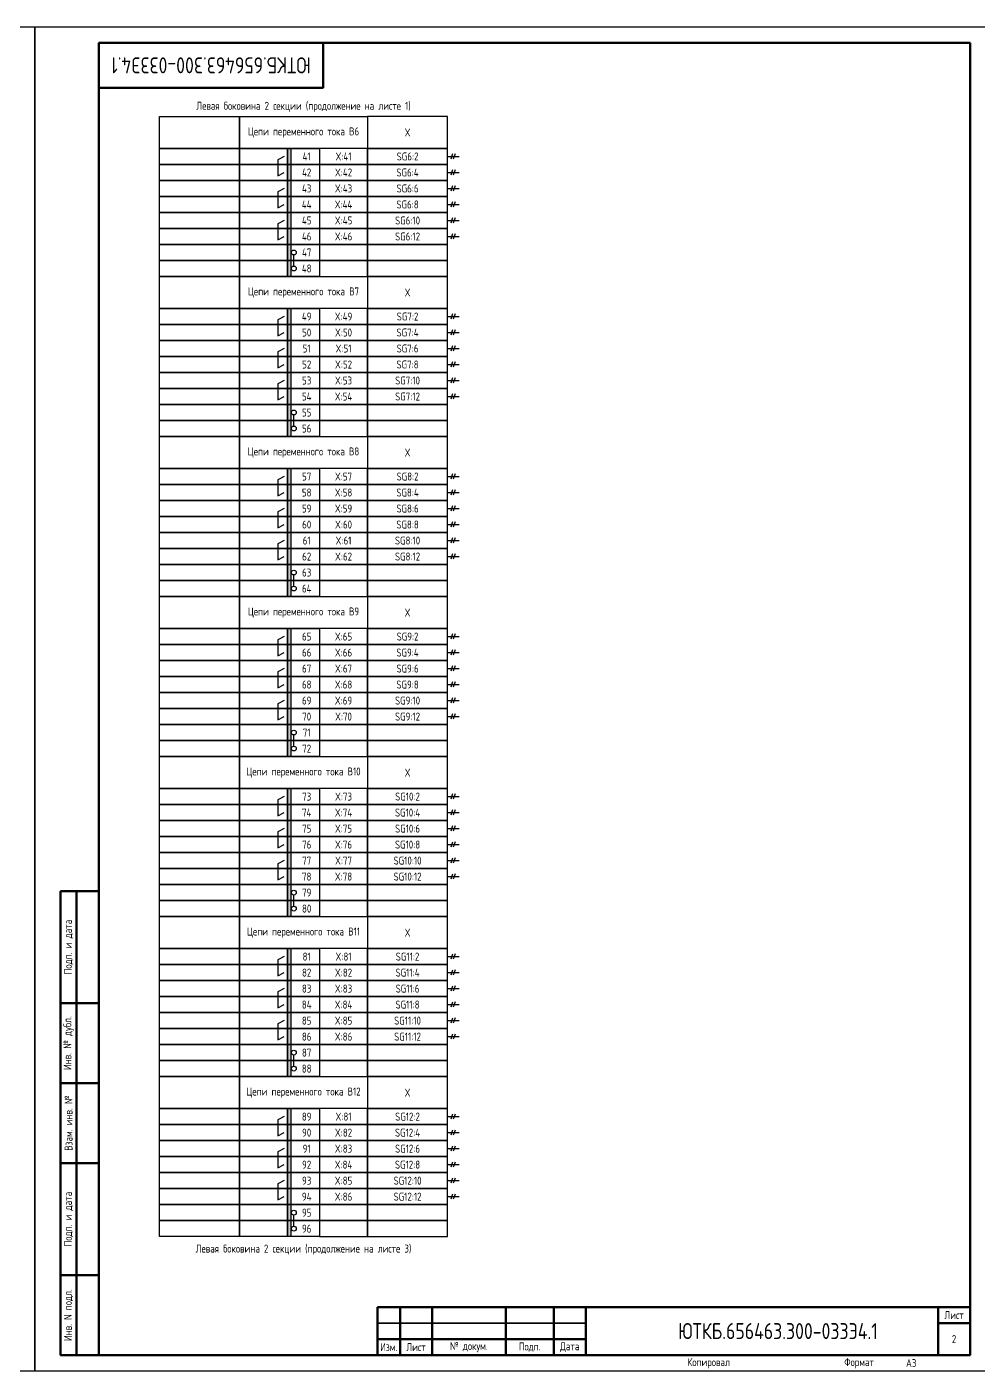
# Model space of a CAD drawing. Header units: millimetres. Extents: x -1050 to 7068, y 0 to 517.
# Drawn here: x 6174.7 to 6471.7, y 0 to 420 of the extents above; entities that cross this region are included whole.
import ezdxf

# ---------------------------------------------------------------- set-up
doc = ezdxf.new("R2010")
doc.units = ezdxf.units.MM
doc.styles.add('Gost_type_A', font='GOST_A.TTF')

# ---------------------------------------------------------------- blocks, each defined once
blk = doc.blocks.new('Штамп левый нижний')
at = {"lineweight": 50}
for points in [[(-12, 145), (-7, 145), (-7, 110), (-12, 110)], [(-7, 145), (0, 145), (0, 110), (-7, 110)], [(-12, 110), (-7, 110), (-7, 85), (-12, 85)], [(-7, 110), (0, 110), (0, 85), (-7, 85)], [(-12, 85), (-7, 85), (-7, 60), (-12, 60)], [(-7, 85), (0, 85), (0, 60), (-7, 60)], [(-12, 60), (-7, 60), (-7, 25), (-12, 25)], [(-7, 60), (0, 60), (0, 25), (-7, 25)], [(-12, 25), (-7, 25), (-7, 0), (-12, 0)], [(-7, 25), (0, 25), (0, 0), (-7, 0)]]:
    blk.add_lwpolyline(points, close=True, dxfattribs=at)
at = {"char_height": 2.5, "attachment_point": 5, "rotation": 90, "style": 'Gost_type_A'}
for s, insert, width in [('Подп. и дата', (-9.5, 127.5), 35), ('Инв. № дубл.', (-9.5, 97.5), 25), ('Взам. инв. №', (-9.5, 72.5), 25), ('Подп. и дата', (-9.5, 42.5), 35), ('Инв. N подл.', (-9.5, 12.5), 25)]:
    blk.add_mtext(s, dxfattribs=dict(at, insert=insert, width=width))
blk = doc.blocks.new('Штамп угловой верхний')
at = {"lineweight": 50}
blk.add_lwpolyline([(0, 0), (70, 0), (70, -14), (0, -14)], close=True, dxfattribs=at)
blk = doc.blocks.new('Штамп малый нижний')
at = {"lineweight": 50}
for points in [[(-185, 15), (-178, 15), (-178, 5), (-185, 5)], [(-178, 15), (-168, 15), (-168, 5), (-178, 5)], [(-168, 15), (-145, 15), (-145, 5), (-168, 5)], [(-145, 15), (-130, 15), (-130, 5), (-145, 5)], [(-130, 15), (-120, 15), (-120, 5), (-130, 5)], [(-120, 15), (-10, 15), (-10, 0), (-120, 0)], [(-10, 15), (0, 15), (0, 10), (-10, 10)], [(-10, 10), (0, 10), (0, 0), (-10, 0)], [(-185, 5), (-178, 5), (-178, 0), (-185, 0)], [(-178, 5), (-168, 5), (-168, 0), (-178, 0)], [(-168, 5), (-145, 5), (-145, 0), (-168, 0)], [(-145, 5), (-130, 5), (-130, 0), (-145, 0)], [(-130, 5), (-120, 5), (-120, 0), (-130, 0)]]:
    blk.add_lwpolyline(points, close=True, dxfattribs=at)
for points in [[(-185, 15), (-178, 15), (-178, 10), (-185, 10)], [(-178, 15), (-168, 15), (-168, 10), (-178, 10)], [(-168, 15), (-145, 15), (-145, 10), (-168, 10)], [(-145, 15), (-130, 15), (-130, 10), (-145, 10)], [(-130, 15), (-120, 15), (-120, 10), (-130, 10)], [(-185, 10), (-178, 10), (-178, 5), (-185, 5)], [(-178, 10), (-168, 10), (-168, 5), (-178, 5)], [(-168, 10), (-145, 10), (-145, 5), (-168, 5)], [(-145, 10), (-130, 10), (-130, 5), (-145, 5)], [(-130, 10), (-120, 10), (-120, 5), (-130, 5)]]:
    blk.add_lwpolyline(points, close=True)
at = {"char_height": 2.5, "style": 'Gost_type_A'}
for s, insert, width, attachment_point in [('Лист', (-5, 12.5), 10, 5), ('Изм.', (-181.5, 2.5), 7, 5), ('Лист', (-173, 2.5), 10, 5), ('№ докум.', (-156.5, 2.5), 23, 5), ('Подп.', (-137.5, 2.5), 15, 5), ('Дата', (-125, 2.5), 10, 5), ('Копировал', (-75, -2.53), 13.1202, 6), ('Формат', (-30, -2.53), 13.1202, 6)]:
    blk.add_mtext(s, dxfattribs=dict(at, insert=insert, width=width, attachment_point=attachment_point))

msp = doc.modelspace()

# ---------------------------------------------------------------- hatches: boundary and pattern name
h = msp.add_hatch(color=256)
h.dxf.hatch_style = 1
h.paths.add_polyline_path([(6257.05, 382.01), (6256.05, 382.01), (6256.05, 342.01), (6257.05, 342.01)])
h = msp.add_hatch(color=256)
h.dxf.hatch_style = 1
h.paths.add_polyline_path([(6257.05, 332.01), (6256.05, 332.01), (6256.05, 292.01), (6257.05, 292.01)])
h = msp.add_hatch(color=256)
h.dxf.hatch_style = 1
h.paths.add_polyline_path([(6257.05, 282.01), (6256.05, 282.01), (6256.05, 242.01), (6257.05, 242.01)])
h = msp.add_hatch(color=256)
h.dxf.hatch_style = 1
h.paths.add_polyline_path([(6257.05, 232.01), (6256.05, 232.01), (6256.05, 192.01), (6257.05, 192.01)])
h = msp.add_hatch(color=256)
h.dxf.hatch_style = 1
h.paths.add_polyline_path([(6257.05, 182.01), (6256.05, 182.01), (6256.05, 142.01), (6257.05, 142.01)])
h = msp.add_hatch(color=256)
h.dxf.hatch_style = 1
h.paths.add_polyline_path([(6257.05, 132.01), (6256.05, 132.01), (6256.05, 92.01), (6257.05, 92.01)])
h = msp.add_hatch(color=256)
h.dxf.hatch_style = 1
h.paths.add_polyline_path([(6257.05, 82.01), (6256.05, 82.01), (6256.05, 42.01), (6257.05, 42.01)])

# ---------------------------------------------------------------- linework, layer by layer
for p, q in [((6306.05, 379.51), (6309.67, 379.51)), ((6307.58, 380.32), (6307.01, 378.7)), ((6308.38, 380.33), (6307.8, 378.7)), ((6306.05, 374.51), (6309.67, 374.51)), ((6307.58, 375.32), (6307.01, 373.7)), ((6308.38, 375.33), (6307.8, 373.7)), ((6307.58, 370.32), (6307.01, 368.7)), ((6308.38, 370.33), (6307.8, 368.7)), ((6306.05, 369.51), (6309.67, 369.51)), ((6306.05, 364.51), (6309.67, 364.51)), ((6307.58, 365.32), (6307.01, 363.7)), ((6308.38, 365.33), (6307.8, 363.7)), ((6306.05, 359.51), (6309.67, 359.51)), ((6307.58, 360.32), (6307.01, 358.7)), ((6308.38, 360.33), (6307.8, 358.7)), ((6306.05, 354.51), (6309.67, 354.51)), ((6307.58, 355.32), (6307.01, 353.7)), ((6308.38, 355.33), (6307.8, 353.7)), ((6258.05, 345.26), (6258.05, 348.76)), ((6306.05, 329.51), (6309.67, 329.51)), ((6307.58, 330.32), (6307.01, 328.7)), ((6308.38, 330.33), (6307.8, 328.7)), ((6306.05, 324.51), (6309.67, 324.51)), ((6307.58, 325.32), (6307.01, 323.7)), ((6308.38, 325.33), (6307.8, 323.7)), ((6306.05, 319.51), (6309.67, 319.51)), ((6307.58, 320.32), (6307.01, 318.7)), ((6308.38, 320.33), (6307.8, 318.7)), ((6307.58, 315.32), (6307.01, 313.7)), ((6308.38, 315.33), (6307.8, 313.7)), ((6306.05, 314.51), (6309.67, 314.51)), ((6306.05, 309.51), (6309.67, 309.51)), ((6307.58, 310.32), (6307.01, 308.7)), ((6308.38, 310.33), (6307.8, 308.7)), ((6306.05, 304.51), (6309.67, 304.51)), ((6307.58, 305.32), (6307.01, 303.7)), ((6308.38, 305.33), (6307.8, 303.7)), ((6258.05, 295.26), (6258.05, 298.76)), ((6306.05, 279.51), (6309.67, 279.51)), ((6307.58, 280.32), (6307.01, 278.7)), ((6308.38, 280.33), (6307.8, 278.7)), ((6306.05, 274.51), (6309.67, 274.51)), ((6307.58, 275.32), (6307.01, 273.7)), ((6308.38, 275.33), (6307.8, 273.7)), ((6306.05, 269.51), (6309.67, 269.51)), ((6307.58, 270.32), (6307.01, 268.7)), ((6308.38, 270.33), (6307.8, 268.7)), ((6307.58, 265.32), (6307.01, 263.7)), ((6308.38, 265.33), (6307.8, 263.7)), ((6306.05, 264.51), (6309.67, 264.51)), ((6306.05, 259.51), (6309.67, 259.51)), ((6307.58, 260.32), (6307.01, 258.7)), ((6308.38, 260.33), (6307.8, 258.7)), ((6306.05, 254.51), (6309.67, 254.51)), ((6307.58, 255.32), (6307.01, 253.7)), ((6308.38, 255.33), (6307.8, 253.7)), ((6258.05, 245.26), (6258.05, 248.76)), ((6306.05, 229.51), (6309.67, 229.51)), ((6307.58, 230.32), (6307.01, 228.7)), ((6308.38, 230.33), (6307.8, 228.7)), ((6306.05, 224.51), (6309.67, 224.51)), ((6307.58, 225.32), (6307.01, 223.7)), ((6308.38, 225.33), (6307.8, 223.7)), ((6306.05, 219.51), (6309.67, 219.51)), ((6307.58, 220.32), (6307.01, 218.7)), ((6308.38, 220.33), (6307.8, 218.7)), ((6306.05, 214.51), (6309.67, 214.51)), ((6307.58, 215.32), (6307.01, 213.7)), ((6308.38, 215.33), (6307.8, 213.7)), ((6307.58, 210.32), (6307.01, 208.7)), ((6308.38, 210.33), (6307.8, 208.7)), ((6306.05, 209.51), (6309.67, 209.51)), ((6306.05, 204.51), (6309.67, 204.51)), ((6307.58, 205.32), (6307.01, 203.7)), ((6308.38, 205.33), (6307.8, 203.7)), ((6258.05, 195.26), (6258.05, 198.76)), ((6306.05, 179.51), (6309.67, 179.51)), ((6307.58, 180.32), (6307.01, 178.7)), ((6308.38, 180.33), (6307.8, 178.7)), ((6306.05, 174.51), (6309.67, 174.51)), ((6307.58, 175.32), (6307.01, 173.7)), ((6308.38, 175.33), (6307.8, 173.7)), ((6306.05, 169.51), (6309.67, 169.51)), ((6307.58, 170.32), (6307.01, 168.7)), ((6308.38, 170.33), (6307.8, 168.7)), ((6306.05, 164.51), (6309.67, 164.51)), ((6307.58, 165.32), (6307.01, 163.7)), ((6308.38, 165.33), (6307.8, 163.7)), ((6307.58, 160.32), (6307.01, 158.7)), ((6308.38, 160.33), (6307.8, 158.7)), ((6306.05, 159.51), (6309.67, 159.51)), ((6306.05, 154.51), (6309.67, 154.51)), ((6307.58, 155.32), (6307.01, 153.7)), ((6308.38, 155.33), (6307.8, 153.7)), ((6258.05, 145.26), (6258.05, 148.76)), ((6307.58, 130.32), (6307.01, 128.7)), ((6308.38, 130.33), (6307.8, 128.7)), ((6306.05, 129.51), (6309.67, 129.51)), ((6306.05, 124.51), (6309.67, 124.51)), ((6307.58, 125.32), (6307.01, 123.7)), ((6308.38, 125.33), (6307.8, 123.7)), ((6306.05, 119.51), (6309.67, 119.51)), ((6307.58, 120.32), (6307.01, 118.7)), ((6308.38, 120.33), (6307.8, 118.7)), ((6306.05, 114.51), (6309.67, 114.51)), ((6307.58, 115.32), (6307.01, 113.7)), ((6308.38, 115.33), (6307.8, 113.7)), ((6306.05, 109.51), (6309.67, 109.51)), ((6307.58, 110.32), (6307.01, 108.7)), ((6308.38, 110.33), (6307.8, 108.7)), ((6307.58, 105.32), (6307.01, 103.7)), ((6308.38, 105.33), (6307.8, 103.7)), ((6306.05, 104.51), (6309.67, 104.51)), ((6258.05, 95.26), (6258.05, 98.76)), ((6307.58, 80.32), (6307.01, 78.7)), ((6308.38, 80.33), (6307.8, 78.7)), ((6306.05, 79.51), (6309.67, 79.51)), ((6306.05, 74.51), (6309.67, 74.51)), ((6307.58, 75.32), (6307.01, 73.7)), ((6308.38, 75.33), (6307.8, 73.7)), ((6306.05, 69.51), (6309.67, 69.51)), ((6307.58, 70.32), (6307.01, 68.7)), ((6308.38, 70.33), (6307.8, 68.7)), ((6306.05, 64.51), (6309.67, 64.51)), ((6307.58, 65.32), (6307.01, 63.7)), ((6308.38, 65.33), (6307.8, 63.7)), ((6306.05, 59.51), (6309.67, 59.51)), ((6307.58, 60.32), (6307.01, 58.7)), ((6308.38, 60.33), (6307.8, 58.7)), ((6307.58, 55.32), (6307.01, 53.7)), ((6308.38, 55.33), (6307.8, 53.7)), ((6306.05, 54.51), (6309.67, 54.51)), ((6258.05, 45.26), (6258.05, 48.76))]:
    msp.add_line(p, q)
for points in [[(6177.19, 420), (6177.19, 0), (5880.19, 0), (5880.19, 420)], [(6474.19, 420), (6474.19, 0), (6177.19, 0), (6177.19, 420)], [(6216.05, 392.01), (6241.05, 392.01), (6241.05, 382.01), (6216.05, 382.01)], [(6241.05, 392.01), (6281.05, 392.01), (6281.05, 382.01), (6241.05, 382.01)], [(6306.05, 392.01), (6281.05, 392.01), (6281.05, 382.01), (6306.05, 382.01)], [(6216.05, 382.01), (6241.05, 382.01), (6241.05, 377.01), (6216.05, 377.01)], [(6241.05, 382.01), (6256.05, 382.01), (6256.05, 377.01), (6241.05, 377.01)], [(6256.05, 382.01), (6266.05, 382.01), (6266.05, 377.01), (6256.05, 377.01)], [(6281.05, 382.01), (6266.05, 382.01), (6266.05, 377.01), (6281.05, 377.01)], [(6306.05, 382.01), (6281.05, 382.01), (6281.05, 377.01), (6306.05, 377.01)], [(6216.05, 377.01), (6241.05, 377.01), (6241.05, 372.01), (6216.05, 372.01)], [(6241.05, 377.01), (6256.05, 377.01), (6256.05, 372.01), (6241.05, 372.01)], [(6256.05, 377.01), (6266.05, 377.01), (6266.05, 372.01), (6256.05, 372.01)], [(6281.05, 377.01), (6266.05, 377.01), (6266.05, 372.01), (6281.05, 372.01)], [(6306.05, 377.01), (6281.05, 377.01), (6281.05, 372.01), (6306.05, 372.01)], [(6216.05, 372.01), (6241.05, 372.01), (6241.05, 367.01), (6216.05, 367.01)], [(6241.05, 372.01), (6256.05, 372.01), (6256.05, 367.01), (6241.05, 367.01)], [(6256.05, 372.01), (6266.05, 372.01), (6266.05, 367.01), (6256.05, 367.01)], [(6281.05, 372.01), (6266.05, 372.01), (6266.05, 367.01), (6281.05, 367.01)], [(6306.05, 372.01), (6281.05, 372.01), (6281.05, 367.01), (6306.05, 367.01)], [(6216.05, 367.01), (6241.05, 367.01), (6241.05, 362.01), (6216.05, 362.01)], [(6241.05, 367.01), (6256.05, 367.01), (6256.05, 362.01), (6241.05, 362.01)], [(6256.05, 367.01), (6266.05, 367.01), (6266.05, 362.01), (6256.05, 362.01)], [(6281.05, 367.01), (6266.05, 367.01), (6266.05, 362.01), (6281.05, 362.01)], [(6306.05, 367.01), (6281.05, 367.01), (6281.05, 362.01), (6306.05, 362.01)], [(6216.05, 362.01), (6241.05, 362.01), (6241.05, 357.01), (6216.05, 357.01)], [(6241.05, 362.01), (6256.05, 362.01), (6256.05, 357.01), (6241.05, 357.01)], [(6256.05, 362.01), (6266.05, 362.01), (6266.05, 357.01), (6256.05, 357.01)], [(6281.05, 362.01), (6266.05, 362.01), (6266.05, 357.01), (6281.05, 357.01)], [(6306.05, 362.01), (6281.05, 362.01), (6281.05, 357.01), (6306.05, 357.01)], [(6216.05, 357.01), (6241.05, 357.01), (6241.05, 352.01), (6216.05, 352.01)], [(6241.05, 357.01), (6256.05, 357.01), (6256.05, 352.01), (6241.05, 352.01)], [(6256.05, 357.01), (6266.05, 357.01), (6266.05, 352.01), (6256.05, 352.01)], [(6281.05, 357.01), (6266.05, 357.01), (6266.05, 352.01), (6281.05, 352.01)], [(6306.05, 357.01), (6281.05, 357.01), (6281.05, 352.01), (6306.05, 352.01)], [(6216.05, 352.01), (6241.05, 352.01), (6241.05, 347.01), (6216.05, 347.01)], [(6241.05, 352.01), (6256.05, 352.01), (6256.05, 347.01), (6241.05, 347.01)], [(6256.05, 352.01), (6266.05, 352.01), (6266.05, 347.01), (6256.05, 347.01)], [(6281.05, 352.01), (6266.05, 352.01), (6266.05, 347.01), (6281.05, 347.01)], [(6306.05, 352.01), (6281.05, 352.01), (6281.05, 347.01), (6306.05, 347.01)], [(6216.05, 347.01), (6241.05, 347.01), (6241.05, 342.01), (6216.05, 342.01)], [(6241.05, 347.01), (6256.05, 347.01), (6256.05, 342.01), (6241.05, 342.01)], [(6256.05, 347.01), (6266.05, 347.01), (6266.05, 342.01), (6256.05, 342.01)], [(6281.05, 347.01), (6266.05, 347.01), (6266.05, 342.01), (6281.05, 342.01)], [(6306.05, 347.01), (6281.05, 347.01), (6281.05, 342.01), (6306.05, 342.01)], [(6216.05, 342.01), (6241.05, 342.01), (6241.05, 332.01), (6216.05, 332.01)], [(6241.05, 342.01), (6281.05, 342.01), (6281.05, 332.01), (6241.05, 332.01)], [(6306.05, 342.01), (6281.05, 342.01), (6281.05, 332.01), (6306.05, 332.01)], [(6216.05, 332.01), (6241.05, 332.01), (6241.05, 327.01), (6216.05, 327.01)], [(6241.05, 332.01), (6256.05, 332.01), (6256.05, 327.01), (6241.05, 327.01)], [(6256.05, 332.01), (6266.05, 332.01), (6266.05, 327.01), (6256.05, 327.01)], [(6281.05, 332.01), (6266.05, 332.01), (6266.05, 327.01), (6281.05, 327.01)], [(6306.05, 332.01), (6281.05, 332.01), (6281.05, 327.01), (6306.05, 327.01)], [(6216.05, 327.01), (6241.05, 327.01), (6241.05, 322.01), (6216.05, 322.01)], [(6241.05, 327.01), (6256.05, 327.01), (6256.05, 322.01), (6241.05, 322.01)], [(6256.05, 327.01), (6266.05, 327.01), (6266.05, 322.01), (6256.05, 322.01)], [(6281.05, 327.01), (6266.05, 327.01), (6266.05, 322.01), (6281.05, 322.01)], [(6306.05, 327.01), (6281.05, 327.01), (6281.05, 322.01), (6306.05, 322.01)], [(6216.05, 322.01), (6241.05, 322.01), (6241.05, 317.01), (6216.05, 317.01)], [(6241.05, 322.01), (6256.05, 322.01), (6256.05, 317.01), (6241.05, 317.01)], [(6256.05, 322.01), (6266.05, 322.01), (6266.05, 317.01), (6256.05, 317.01)], [(6281.05, 322.01), (6266.05, 322.01), (6266.05, 317.01), (6281.05, 317.01)], [(6306.05, 322.01), (6281.05, 322.01), (6281.05, 317.01), (6306.05, 317.01)], [(6216.05, 317.01), (6241.05, 317.01), (6241.05, 312.01), (6216.05, 312.01)], [(6241.05, 317.01), (6256.05, 317.01), (6256.05, 312.01), (6241.05, 312.01)], [(6256.05, 317.01), (6266.05, 317.01), (6266.05, 312.01), (6256.05, 312.01)], [(6281.05, 317.01), (6266.05, 317.01), (6266.05, 312.01), (6281.05, 312.01)], [(6306.05, 317.01), (6281.05, 317.01), (6281.05, 312.01), (6306.05, 312.01)], [(6216.05, 312.01), (6241.05, 312.01), (6241.05, 307.01), (6216.05, 307.01)], [(6241.05, 312.01), (6256.05, 312.01), (6256.05, 307.01), (6241.05, 307.01)], [(6256.05, 312.01), (6266.05, 312.01), (6266.05, 307.01), (6256.05, 307.01)], [(6281.05, 312.01), (6266.05, 312.01), (6266.05, 307.01), (6281.05, 307.01)], [(6306.05, 312.01), (6281.05, 312.01), (6281.05, 307.01), (6306.05, 307.01)], [(6216.05, 307.01), (6241.05, 307.01), (6241.05, 302.01), (6216.05, 302.01)], [(6241.05, 307.01), (6256.05, 307.01), (6256.05, 302.01), (6241.05, 302.01)], [(6256.05, 307.01), (6266.05, 307.01), (6266.05, 302.01), (6256.05, 302.01)], [(6281.05, 307.01), (6266.05, 307.01), (6266.05, 302.01), (6281.05, 302.01)], [(6306.05, 307.01), (6281.05, 307.01), (6281.05, 302.01), (6306.05, 302.01)], [(6216.05, 302.01), (6241.05, 302.01), (6241.05, 297.01), (6216.05, 297.01)], [(6241.05, 302.01), (6256.05, 302.01), (6256.05, 297.01), (6241.05, 297.01)], [(6256.05, 302.01), (6266.05, 302.01), (6266.05, 297.01), (6256.05, 297.01)], [(6281.05, 302.01), (6266.05, 302.01), (6266.05, 297.01), (6281.05, 297.01)], [(6306.05, 302.01), (6281.05, 302.01), (6281.05, 297.01), (6306.05, 297.01)], [(6216.05, 297.01), (6241.05, 297.01), (6241.05, 292.01), (6216.05, 292.01)], [(6241.05, 297.01), (6256.05, 297.01), (6256.05, 292.01), (6241.05, 292.01)], [(6256.05, 297.01), (6266.05, 297.01), (6266.05, 292.01), (6256.05, 292.01)], [(6281.05, 297.01), (6266.05, 297.01), (6266.05, 292.01), (6281.05, 292.01)], [(6306.05, 297.01), (6281.05, 297.01), (6281.05, 292.01), (6306.05, 292.01)], [(6216.05, 292.01), (6241.05, 292.01), (6241.05, 282.01), (6216.05, 282.01)], [(6241.05, 292.01), (6281.05, 292.01), (6281.05, 282.01), (6241.05, 282.01)], [(6306.05, 292.01), (6281.05, 292.01), (6281.05, 282.01), (6306.05, 282.01)], [(6216.05, 282.01), (6241.05, 282.01), (6241.05, 277.01), (6216.05, 277.01)], [(6241.05, 282.01), (6256.05, 282.01), (6256.05, 277.01), (6241.05, 277.01)], [(6256.05, 282.01), (6266.05, 282.01), (6266.05, 277.01), (6256.05, 277.01)], [(6281.05, 282.01), (6266.05, 282.01), (6266.05, 277.01), (6281.05, 277.01)], [(6306.05, 282.01), (6281.05, 282.01), (6281.05, 277.01), (6306.05, 277.01)], [(6216.05, 277.01), (6241.05, 277.01), (6241.05, 272.01), (6216.05, 272.01)], [(6241.05, 277.01), (6256.05, 277.01), (6256.05, 272.01), (6241.05, 272.01)], [(6256.05, 277.01), (6266.05, 277.01), (6266.05, 272.01), (6256.05, 272.01)], [(6281.05, 277.01), (6266.05, 277.01), (6266.05, 272.01), (6281.05, 272.01)], [(6306.05, 277.01), (6281.05, 277.01), (6281.05, 272.01), (6306.05, 272.01)], [(6216.05, 272.01), (6241.05, 272.01), (6241.05, 267.01), (6216.05, 267.01)], [(6241.05, 272.01), (6256.05, 272.01), (6256.05, 267.01), (6241.05, 267.01)], [(6256.05, 272.01), (6266.05, 272.01), (6266.05, 267.01), (6256.05, 267.01)], [(6281.05, 272.01), (6266.05, 272.01), (6266.05, 267.01), (6281.05, 267.01)], [(6306.05, 272.01), (6281.05, 272.01), (6281.05, 267.01), (6306.05, 267.01)], [(6216.05, 267.01), (6241.05, 267.01), (6241.05, 262.01), (6216.05, 262.01)], [(6241.05, 267.01), (6256.05, 267.01), (6256.05, 262.01), (6241.05, 262.01)], [(6256.05, 267.01), (6266.05, 267.01), (6266.05, 262.01), (6256.05, 262.01)], [(6281.05, 267.01), (6266.05, 267.01), (6266.05, 262.01), (6281.05, 262.01)], [(6306.05, 267.01), (6281.05, 267.01), (6281.05, 262.01), (6306.05, 262.01)], [(6216.05, 262.01), (6241.05, 262.01), (6241.05, 257.01), (6216.05, 257.01)], [(6241.05, 262.01), (6256.05, 262.01), (6256.05, 257.01), (6241.05, 257.01)], [(6256.05, 262.01), (6266.05, 262.01), (6266.05, 257.01), (6256.05, 257.01)], [(6281.05, 262.01), (6266.05, 262.01), (6266.05, 257.01), (6281.05, 257.01)], [(6306.05, 262.01), (6281.05, 262.01), (6281.05, 257.01), (6306.05, 257.01)], [(6216.05, 257.01), (6241.05, 257.01), (6241.05, 252.01), (6216.05, 252.01)], [(6241.05, 257.01), (6256.05, 257.01), (6256.05, 252.01), (6241.05, 252.01)], [(6256.05, 257.01), (6266.05, 257.01), (6266.05, 252.01), (6256.05, 252.01)], [(6281.05, 257.01), (6266.05, 257.01), (6266.05, 252.01), (6281.05, 252.01)], [(6306.05, 257.01), (6281.05, 257.01), (6281.05, 252.01), (6306.05, 252.01)], [(6216.05, 252.01), (6241.05, 252.01), (6241.05, 247.01), (6216.05, 247.01)], [(6241.05, 252.01), (6256.05, 252.01), (6256.05, 247.01), (6241.05, 247.01)], [(6256.05, 252.01), (6266.05, 252.01), (6266.05, 247.01), (6256.05, 247.01)], [(6281.05, 252.01), (6266.05, 252.01), (6266.05, 247.01), (6281.05, 247.01)], [(6306.05, 252.01), (6281.05, 252.01), (6281.05, 247.01), (6306.05, 247.01)], [(6216.05, 247.01), (6241.05, 247.01), (6241.05, 242.01), (6216.05, 242.01)], [(6241.05, 247.01), (6256.05, 247.01), (6256.05, 242.01), (6241.05, 242.01)], [(6256.05, 247.01), (6266.05, 247.01), (6266.05, 242.01), (6256.05, 242.01)], [(6281.05, 247.01), (6266.05, 247.01), (6266.05, 242.01), (6281.05, 242.01)], [(6306.05, 247.01), (6281.05, 247.01), (6281.05, 242.01), (6306.05, 242.01)], [(6216.05, 242.01), (6241.05, 242.01), (6241.05, 232.01), (6216.05, 232.01)], [(6241.05, 242.01), (6281.05, 242.01), (6281.05, 232.01), (6241.05, 232.01)], [(6306.05, 242.01), (6281.05, 242.01), (6281.05, 232.01), (6306.05, 232.01)], [(6216.05, 232.01), (6241.05, 232.01), (6241.05, 227.01), (6216.05, 227.01)], [(6241.05, 232.01), (6256.05, 232.01), (6256.05, 227.01), (6241.05, 227.01)], [(6256.05, 232.01), (6266.05, 232.01), (6266.05, 227.01), (6256.05, 227.01)], [(6281.05, 232.01), (6266.05, 232.01), (6266.05, 227.01), (6281.05, 227.01)], [(6306.05, 232.01), (6281.05, 232.01), (6281.05, 227.01), (6306.05, 227.01)], [(6216.05, 227.01), (6241.05, 227.01), (6241.05, 222.01), (6216.05, 222.01)], [(6241.05, 227.01), (6256.05, 227.01), (6256.05, 222.01), (6241.05, 222.01)], [(6256.05, 227.01), (6266.05, 227.01), (6266.05, 222.01), (6256.05, 222.01)], [(6281.05, 227.01), (6266.05, 227.01), (6266.05, 222.01), (6281.05, 222.01)], [(6306.05, 227.01), (6281.05, 227.01), (6281.05, 222.01), (6306.05, 222.01)], [(6216.05, 222.01), (6241.05, 222.01), (6241.05, 217.01), (6216.05, 217.01)], [(6241.05, 222.01), (6256.05, 222.01), (6256.05, 217.01), (6241.05, 217.01)], [(6256.05, 222.01), (6266.05, 222.01), (6266.05, 217.01), (6256.05, 217.01)], [(6281.05, 222.01), (6266.05, 222.01), (6266.05, 217.01), (6281.05, 217.01)], [(6306.05, 222.01), (6281.05, 222.01), (6281.05, 217.01), (6306.05, 217.01)], [(6216.05, 217.01), (6241.05, 217.01), (6241.05, 212.01), (6216.05, 212.01)], [(6241.05, 217.01), (6256.05, 217.01), (6256.05, 212.01), (6241.05, 212.01)], [(6256.05, 217.01), (6266.05, 217.01), (6266.05, 212.01), (6256.05, 212.01)], [(6281.05, 217.01), (6266.05, 217.01), (6266.05, 212.01), (6281.05, 212.01)], [(6306.05, 217.01), (6281.05, 217.01), (6281.05, 212.01), (6306.05, 212.01)], [(6216.05, 212.01), (6241.05, 212.01), (6241.05, 207.01), (6216.05, 207.01)], [(6241.05, 212.01), (6256.05, 212.01), (6256.05, 207.01), (6241.05, 207.01)], [(6256.05, 212.01), (6266.05, 212.01), (6266.05, 207.01), (6256.05, 207.01)], [(6281.05, 212.01), (6266.05, 212.01), (6266.05, 207.01), (6281.05, 207.01)], [(6306.05, 212.01), (6281.05, 212.01), (6281.05, 207.01), (6306.05, 207.01)], [(6216.05, 207.01), (6241.05, 207.01), (6241.05, 202.01), (6216.05, 202.01)], [(6241.05, 207.01), (6256.05, 207.01), (6256.05, 202.01), (6241.05, 202.01)], [(6256.05, 207.01), (6266.05, 207.01), (6266.05, 202.01), (6256.05, 202.01)], [(6281.05, 207.01), (6266.05, 207.01), (6266.05, 202.01), (6281.05, 202.01)], [(6306.05, 207.01), (6281.05, 207.01), (6281.05, 202.01), (6306.05, 202.01)], [(6216.05, 202.01), (6241.05, 202.01), (6241.05, 197.01), (6216.05, 197.01)], [(6241.05, 202.01), (6256.05, 202.01), (6256.05, 197.01), (6241.05, 197.01)], [(6256.05, 202.01), (6266.05, 202.01), (6266.05, 197.01), (6256.05, 197.01)], [(6281.05, 202.01), (6266.05, 202.01), (6266.05, 197.01), (6281.05, 197.01)], [(6306.05, 202.01), (6281.05, 202.01), (6281.05, 197.01), (6306.05, 197.01)], [(6216.05, 197.01), (6241.05, 197.01), (6241.05, 192.01), (6216.05, 192.01)], [(6241.05, 197.01), (6256.05, 197.01), (6256.05, 192.01), (6241.05, 192.01)], [(6256.05, 197.01), (6266.05, 197.01), (6266.05, 192.01), (6256.05, 192.01)], [(6281.05, 197.01), (6266.05, 197.01), (6266.05, 192.01), (6281.05, 192.01)], [(6306.05, 197.01), (6281.05, 197.01), (6281.05, 192.01), (6306.05, 192.01)], [(6216.05, 192.01), (6241.05, 192.01), (6241.05, 182.01), (6216.05, 182.01)], [(6241.05, 192.01), (6281.05, 192.01), (6281.05, 182.01), (6241.05, 182.01)], [(6306.05, 192.01), (6281.05, 192.01), (6281.05, 182.01), (6306.05, 182.01)], [(6216.05, 182.01), (6241.05, 182.01), (6241.05, 177.01), (6216.05, 177.01)], [(6241.05, 182.01), (6256.05, 182.01), (6256.05, 177.01), (6241.05, 177.01)], [(6256.05, 182.01), (6266.05, 182.01), (6266.05, 177.01), (6256.05, 177.01)], [(6281.05, 182.01), (6266.05, 182.01), (6266.05, 177.01), (6281.05, 177.01)], [(6306.05, 182.01), (6281.05, 182.01), (6281.05, 177.01), (6306.05, 177.01)], [(6216.05, 177.01), (6241.05, 177.01), (6241.05, 172.01), (6216.05, 172.01)], [(6241.05, 177.01), (6256.05, 177.01), (6256.05, 172.01), (6241.05, 172.01)], [(6256.05, 177.01), (6266.05, 177.01), (6266.05, 172.01), (6256.05, 172.01)], [(6281.05, 177.01), (6266.05, 177.01), (6266.05, 172.01), (6281.05, 172.01)], [(6306.05, 177.01), (6281.05, 177.01), (6281.05, 172.01), (6306.05, 172.01)], [(6216.05, 172.01), (6241.05, 172.01), (6241.05, 167.01), (6216.05, 167.01)], [(6241.05, 172.01), (6256.05, 172.01), (6256.05, 167.01), (6241.05, 167.01)], [(6256.05, 172.01), (6266.05, 172.01), (6266.05, 167.01), (6256.05, 167.01)], [(6281.05, 172.01), (6266.05, 172.01), (6266.05, 167.01), (6281.05, 167.01)], [(6306.05, 172.01), (6281.05, 172.01), (6281.05, 167.01), (6306.05, 167.01)], [(6216.05, 167.01), (6241.05, 167.01), (6241.05, 162.01), (6216.05, 162.01)], [(6241.05, 167.01), (6256.05, 167.01), (6256.05, 162.01), (6241.05, 162.01)], [(6256.05, 167.01), (6266.05, 167.01), (6266.05, 162.01), (6256.05, 162.01)], [(6281.05, 167.01), (6266.05, 167.01), (6266.05, 162.01), (6281.05, 162.01)], [(6306.05, 167.01), (6281.05, 167.01), (6281.05, 162.01), (6306.05, 162.01)], [(6216.05, 162.01), (6241.05, 162.01), (6241.05, 157.01), (6216.05, 157.01)], [(6241.05, 162.01), (6256.05, 162.01), (6256.05, 157.01), (6241.05, 157.01)], [(6256.05, 162.01), (6266.05, 162.01), (6266.05, 157.01), (6256.05, 157.01)], [(6281.05, 162.01), (6266.05, 162.01), (6266.05, 157.01), (6281.05, 157.01)], [(6306.05, 162.01), (6281.05, 162.01), (6281.05, 157.01), (6306.05, 157.01)], [(6216.05, 157.01), (6241.05, 157.01), (6241.05, 152.01), (6216.05, 152.01)], [(6241.05, 157.01), (6256.05, 157.01), (6256.05, 152.01), (6241.05, 152.01)], [(6256.05, 157.01), (6266.05, 157.01), (6266.05, 152.01), (6256.05, 152.01)], [(6281.05, 157.01), (6266.05, 157.01), (6266.05, 152.01), (6281.05, 152.01)], [(6306.05, 157.01), (6281.05, 157.01), (6281.05, 152.01), (6306.05, 152.01)], [(6216.05, 152.01), (6241.05, 152.01), (6241.05, 147.01), (6216.05, 147.01)], [(6241.05, 152.01), (6256.05, 152.01), (6256.05, 147.01), (6241.05, 147.01)], [(6256.05, 152.01), (6266.05, 152.01), (6266.05, 147.01), (6256.05, 147.01)], [(6281.05, 152.01), (6266.05, 152.01), (6266.05, 147.01), (6281.05, 147.01)], [(6306.05, 152.01), (6281.05, 152.01), (6281.05, 147.01), (6306.05, 147.01)], [(6216.05, 147.01), (6241.05, 147.01), (6241.05, 142.01), (6216.05, 142.01)], [(6241.05, 147.01), (6256.05, 147.01), (6256.05, 142.01), (6241.05, 142.01)], [(6256.05, 147.01), (6266.05, 147.01), (6266.05, 142.01), (6256.05, 142.01)], [(6281.05, 147.01), (6266.05, 147.01), (6266.05, 142.01), (6281.05, 142.01)], [(6306.05, 147.01), (6281.05, 147.01), (6281.05, 142.01), (6306.05, 142.01)], [(6216.05, 142.01), (6241.05, 142.01), (6241.05, 132.01), (6216.05, 132.01)], [(6241.05, 142.01), (6281.05, 142.01), (6281.05, 132.01), (6241.05, 132.01)], [(6306.05, 142.01), (6281.05, 142.01), (6281.05, 132.01), (6306.05, 132.01)], [(6216.05, 132.01), (6241.05, 132.01), (6241.05, 127.01), (6216.05, 127.01)], [(6241.05, 132.01), (6256.05, 132.01), (6256.05, 127.01), (6241.05, 127.01)], [(6256.05, 132.01), (6266.05, 132.01), (6266.05, 127.01), (6256.05, 127.01)], [(6281.05, 132.01), (6266.05, 132.01), (6266.05, 127.01), (6281.05, 127.01)], [(6306.05, 132.01), (6281.05, 132.01), (6281.05, 127.01), (6306.05, 127.01)], [(6216.05, 127.01), (6241.05, 127.01), (6241.05, 122.01), (6216.05, 122.01)], [(6241.05, 127.01), (6256.05, 127.01), (6256.05, 122.01), (6241.05, 122.01)], [(6256.05, 127.01), (6266.05, 127.01), (6266.05, 122.01), (6256.05, 122.01)], [(6281.05, 127.01), (6266.05, 127.01), (6266.05, 122.01), (6281.05, 122.01)], [(6306.05, 127.01), (6281.05, 127.01), (6281.05, 122.01), (6306.05, 122.01)], [(6216.05, 122.01), (6241.05, 122.01), (6241.05, 117.01), (6216.05, 117.01)], [(6241.05, 122.01), (6256.05, 122.01), (6256.05, 117.01), (6241.05, 117.01)], [(6256.05, 122.01), (6266.05, 122.01), (6266.05, 117.01), (6256.05, 117.01)], [(6281.05, 122.01), (6266.05, 122.01), (6266.05, 117.01), (6281.05, 117.01)], [(6306.05, 122.01), (6281.05, 122.01), (6281.05, 117.01), (6306.05, 117.01)], [(6216.05, 117.01), (6241.05, 117.01), (6241.05, 112.01), (6216.05, 112.01)], [(6241.05, 117.01), (6256.05, 117.01), (6256.05, 112.01), (6241.05, 112.01)], [(6256.05, 117.01), (6266.05, 117.01), (6266.05, 112.01), (6256.05, 112.01)], [(6281.05, 117.01), (6266.05, 117.01), (6266.05, 112.01), (6281.05, 112.01)], [(6306.05, 117.01), (6281.05, 117.01), (6281.05, 112.01), (6306.05, 112.01)], [(6216.05, 112.01), (6241.05, 112.01), (6241.05, 107.01), (6216.05, 107.01)], [(6241.05, 112.01), (6256.05, 112.01), (6256.05, 107.01), (6241.05, 107.01)], [(6256.05, 112.01), (6266.05, 112.01), (6266.05, 107.01), (6256.05, 107.01)], [(6281.05, 112.01), (6266.05, 112.01), (6266.05, 107.01), (6281.05, 107.01)], [(6306.05, 112.01), (6281.05, 112.01), (6281.05, 107.01), (6306.05, 107.01)], [(6216.05, 107.01), (6241.05, 107.01), (6241.05, 102.01), (6216.05, 102.01)], [(6241.05, 107.01), (6256.05, 107.01), (6256.05, 102.01), (6241.05, 102.01)], [(6256.05, 107.01), (6266.05, 107.01), (6266.05, 102.01), (6256.05, 102.01)], [(6281.05, 107.01), (6266.05, 107.01), (6266.05, 102.01), (6281.05, 102.01)], [(6306.05, 107.01), (6281.05, 107.01), (6281.05, 102.01), (6306.05, 102.01)], [(6216.05, 102.01), (6241.05, 102.01), (6241.05, 97.01), (6216.05, 97.01)], [(6241.05, 102.01), (6256.05, 102.01), (6256.05, 97.01), (6241.05, 97.01)], [(6256.05, 102.01), (6266.05, 102.01), (6266.05, 97.01), (6256.05, 97.01)], [(6281.05, 102.01), (6266.05, 102.01), (6266.05, 97.01), (6281.05, 97.01)], [(6306.05, 102.01), (6281.05, 102.01), (6281.05, 97.01), (6306.05, 97.01)], [(6216.05, 97.01), (6241.05, 97.01), (6241.05, 92.01), (6216.05, 92.01)], [(6241.05, 97.01), (6256.05, 97.01), (6256.05, 92.01), (6241.05, 92.01)], [(6256.05, 97.01), (6266.05, 97.01), (6266.05, 92.01), (6256.05, 92.01)], [(6281.05, 97.01), (6266.05, 97.01), (6266.05, 92.01), (6281.05, 92.01)], [(6306.05, 97.01), (6281.05, 97.01), (6281.05, 92.01), (6306.05, 92.01)], [(6216.05, 92.01), (6241.05, 92.01), (6241.05, 82.01), (6216.05, 82.01)], [(6241.05, 92.01), (6281.05, 92.01), (6281.05, 82.01), (6241.05, 82.01)], [(6306.05, 92.01), (6281.05, 92.01), (6281.05, 82.01), (6306.05, 82.01)], [(6216.05, 82.01), (6241.05, 82.01), (6241.05, 77.01), (6216.05, 77.01)], [(6241.05, 82.01), (6256.05, 82.01), (6256.05, 77.01), (6241.05, 77.01)], [(6256.05, 82.01), (6266.05, 82.01), (6266.05, 77.01), (6256.05, 77.01)], [(6281.05, 82.01), (6266.05, 82.01), (6266.05, 77.01), (6281.05, 77.01)], [(6306.05, 82.01), (6281.05, 82.01), (6281.05, 77.01), (6306.05, 77.01)], [(6216.05, 77.01), (6241.05, 77.01), (6241.05, 72.01), (6216.05, 72.01)], [(6241.05, 77.01), (6256.05, 77.01), (6256.05, 72.01), (6241.05, 72.01)], [(6256.05, 77.01), (6266.05, 77.01), (6266.05, 72.01), (6256.05, 72.01)], [(6281.05, 77.01), (6266.05, 77.01), (6266.05, 72.01), (6281.05, 72.01)], [(6306.05, 77.01), (6281.05, 77.01), (6281.05, 72.01), (6306.05, 72.01)], [(6216.05, 72.01), (6241.05, 72.01), (6241.05, 67.01), (6216.05, 67.01)], [(6241.05, 72.01), (6256.05, 72.01), (6256.05, 67.01), (6241.05, 67.01)], [(6256.05, 72.01), (6266.05, 72.01), (6266.05, 67.01), (6256.05, 67.01)], [(6281.05, 72.01), (6266.05, 72.01), (6266.05, 67.01), (6281.05, 67.01)], [(6306.05, 72.01), (6281.05, 72.01), (6281.05, 67.01), (6306.05, 67.01)], [(6216.05, 67.01), (6241.05, 67.01), (6241.05, 62.01), (6216.05, 62.01)], [(6241.05, 67.01), (6256.05, 67.01), (6256.05, 62.01), (6241.05, 62.01)], [(6256.05, 67.01), (6266.05, 67.01), (6266.05, 62.01), (6256.05, 62.01)], [(6281.05, 67.01), (6266.05, 67.01), (6266.05, 62.01), (6281.05, 62.01)], [(6306.05, 67.01), (6281.05, 67.01), (6281.05, 62.01), (6306.05, 62.01)], [(6216.05, 62.01), (6241.05, 62.01), (6241.05, 57.01), (6216.05, 57.01)], [(6241.05, 62.01), (6256.05, 62.01), (6256.05, 57.01), (6241.05, 57.01)], [(6256.05, 62.01), (6266.05, 62.01), (6266.05, 57.01), (6256.05, 57.01)], [(6281.05, 62.01), (6266.05, 62.01), (6266.05, 57.01), (6281.05, 57.01)], [(6306.05, 62.01), (6281.05, 62.01), (6281.05, 57.01), (6306.05, 57.01)], [(6216.05, 57.01), (6241.05, 57.01), (6241.05, 52.01), (6216.05, 52.01)], [(6241.05, 57.01), (6256.05, 57.01), (6256.05, 52.01), (6241.05, 52.01)], [(6256.05, 57.01), (6266.05, 57.01), (6266.05, 52.01), (6256.05, 52.01)], [(6281.05, 57.01), (6266.05, 57.01), (6266.05, 52.01), (6281.05, 52.01)], [(6306.05, 57.01), (6281.05, 57.01), (6281.05, 52.01), (6306.05, 52.01)], [(6216.05, 52.01), (6241.05, 52.01), (6241.05, 47.01), (6216.05, 47.01)], [(6241.05, 52.01), (6256.05, 52.01), (6256.05, 47.01), (6241.05, 47.01)], [(6256.05, 52.01), (6266.05, 52.01), (6266.05, 47.01), (6256.05, 47.01)], [(6281.05, 52.01), (6266.05, 52.01), (6266.05, 47.01), (6281.05, 47.01)], [(6306.05, 52.01), (6281.05, 52.01), (6281.05, 47.01), (6306.05, 47.01)], [(6216.05, 47.01), (6241.05, 47.01), (6241.05, 42.01), (6216.05, 42.01)], [(6241.05, 47.01), (6256.05, 47.01), (6256.05, 42.01), (6241.05, 42.01)], [(6256.05, 47.01), (6266.05, 47.01), (6266.05, 42.01), (6256.05, 42.01)], [(6281.05, 47.01), (6266.05, 47.01), (6266.05, 42.01), (6281.05, 42.01)], [(6306.05, 47.01), (6281.05, 47.01), (6281.05, 42.01), (6306.05, 42.01)]]:
    msp.add_lwpolyline(points, close=True)
at = {"lineweight": 50}
msp.add_lwpolyline([(6469.19, 415), (6469.19, 5), (6197.19, 5), (6197.19, 415)], close=True, dxfattribs=at)
for points in [[(6255.05, 379.51), (6253.05, 378.51), (6253.05, 373.51), (6255.05, 374.51)], [(6256.05, 342.01), (6256.05, 382.01), (6257.05, 382.01), (6257.05, 342.01)], [(6255.05, 369.51), (6253.05, 368.51), (6253.05, 363.51), (6255.05, 364.51)], [(6255.05, 359.51), (6253.05, 358.51), (6253.05, 353.51), (6255.05, 354.51)], [(6256.05, 292.01), (6256.05, 332.01), (6257.05, 332.01), (6257.05, 292.01)], [(6255.05, 329.51), (6253.05, 328.51), (6253.05, 323.51), (6255.05, 324.51)], [(6255.05, 319.51), (6253.05, 318.51), (6253.05, 313.51), (6255.05, 314.51)], [(6255.05, 309.51), (6253.05, 308.51), (6253.05, 303.51), (6255.05, 304.51)], [(6256.05, 242.01), (6256.05, 282.01), (6257.05, 282.01), (6257.05, 242.01)], [(6255.05, 279.51), (6253.05, 278.51), (6253.05, 273.51), (6255.05, 274.51)], [(6255.05, 269.51), (6253.05, 268.51), (6253.05, 263.51), (6255.05, 264.51)], [(6255.05, 259.51), (6253.05, 258.51), (6253.05, 253.51), (6255.05, 254.51)], [(6256.05, 192.01), (6256.05, 232.01), (6257.05, 232.01), (6257.05, 192.01)], [(6255.05, 229.51), (6253.05, 228.51), (6253.05, 223.51), (6255.05, 224.51)], [(6255.05, 219.51), (6253.05, 218.51), (6253.05, 213.51), (6255.05, 214.51)], [(6255.05, 209.51), (6253.05, 208.51), (6253.05, 203.51), (6255.05, 204.51)], [(6256.05, 142.01), (6256.05, 182.01), (6257.05, 182.01), (6257.05, 142.01)], [(6255.05, 179.51), (6253.05, 178.51), (6253.05, 173.51), (6255.05, 174.51)], [(6255.05, 169.51), (6253.05, 168.51), (6253.05, 163.51), (6255.05, 164.51)], [(6255.05, 159.51), (6253.05, 158.51), (6253.05, 153.51), (6255.05, 154.51)], [(6256.05, 92.01), (6256.05, 132.01), (6257.05, 132.01), (6257.05, 92.01)], [(6255.05, 129.51), (6253.05, 128.51), (6253.05, 123.51), (6255.05, 124.51)], [(6255.05, 119.51), (6253.05, 118.51), (6253.05, 113.51), (6255.05, 114.51)], [(6255.05, 109.51), (6253.05, 108.51), (6253.05, 103.51), (6255.05, 104.51)], [(6256.05, 42.01), (6256.05, 82.01), (6257.05, 82.01), (6257.05, 42.01)], [(6255.05, 79.51), (6253.05, 78.51), (6253.05, 73.51), (6255.05, 74.51)], [(6255.05, 69.51), (6253.05, 68.51), (6253.05, 63.51), (6255.05, 64.51)], [(6255.05, 59.51), (6253.05, 58.51), (6253.05, 53.51), (6255.05, 54.51)]]:
    msp.add_lwpolyline(points)
for centre in [(6258.05, 349.51), (6258.05, 344.51), (6258.05, 299.51), (6258.05, 294.51), (6258.05, 249.51), (6258.05, 244.51), (6258.05, 199.51), (6258.05, 194.51), (6258.05, 149.51), (6258.05, 144.51), (6258.05, 99.51), (6258.05, 94.51), (6258.05, 49.51), (6258.05, 44.51)]:
    msp.add_circle(centre, 0.75)

# ---------------------------------------------------------------- block references
for name, p in [('Штамп угловой верхний', (6197.19, 415)), ('Штамп левый нижний', (6197.19, 5)), ('Штамп малый нижний', (6469.19, 5))]:
    msp.add_blockref(name, p)

# ---------------------------------------------------------------- texts
at = {"insert": (6232.19, 408), "char_height": 5, "width": 70, "attachment_point": 5, "rotation": 180, "style": 'Gost_type_A'}
msp.add_mtext('ЮТКБ.656463.300-033Э4.1', dxfattribs=at)
at = {"style": 'Gost_type_A'}
for s, insert, char_height, width, attachment_point in [('Левая боковина 2 секции (продолжение на листе 1)', (6261.05, 395.01), 2.5, 90, 5), ('Цепи переменного тока В6', (6261.05, 387.01), 2.5, 40, 5), ('X', (6293.55, 387.01), 2.5, 25, 5), ('SG6:2', (6293.55, 379.51), 2.5, 25, 5), ('SG6:4', (6293.55, 374.51), 2.5, 25, 5), ('SG6:6', (6293.55, 369.51), 2.5, 25, 5), ('SG6:8', (6293.55, 364.51), 2.5, 25, 5), ('SG6:10', (6293.55, 359.51), 2.5, 25, 5), ('SG6:12', (6293.55, 354.51), 2.5, 25, 5), ('Цепи переменного тока В7', (6261.05, 337.01), 2.5, 40, 5), ('X', (6293.55, 337.01), 2.5, 25, 5), ('SG7:2', (6293.55, 329.51), 2.5, 25, 5), ('SG7:4', (6293.55, 324.51), 2.5, 25, 5), ('SG7:6', (6293.55, 319.51), 2.5, 25, 5), ('SG7:8', (6293.55, 314.51), 2.5, 25, 5), ('SG7:10', (6293.55, 309.51), 2.5, 25, 5), ('SG7:12', (6293.55, 304.51), 2.5, 25, 5), ('Цепи переменного тока В8', (6261.05, 287.01), 2.5, 40, 5), ('X', (6293.55, 287.01), 2.5, 25, 5), ('SG8:2', (6293.55, 279.51), 2.5, 25, 5), ('SG8:4', (6293.55, 274.51), 2.5, 25, 5), ('SG8:6', (6293.55, 269.51), 2.5, 25, 5), ('SG8:8', (6293.55, 264.51), 2.5, 25, 5), ('SG8:10', (6293.55, 259.51), 2.5, 25, 5), ('SG8:12', (6293.55, 254.51), 2.5, 25, 5), ('Цепи переменного тока В9 ', (6261.05, 237.01), 2.5, 40, 5), ('X', (6293.55, 237.01), 2.5, 25, 5), ('SG9:2', (6293.55, 229.51), 2.5, 25, 5), ('SG9:4', (6293.55, 224.51), 2.5, 25, 5), ('SG9:6', (6293.55, 219.51), 2.5, 25, 5), ('SG9:8', (6293.55, 214.51), 2.5, 25, 5), ('SG9:10', (6293.55, 209.51), 2.5, 25, 5), ('SG9:12', (6293.55, 204.51), 2.5, 25, 5), ('Цепи переменного тока В10', (6261.05, 187.01), 2.5, 40, 5), ('X', (6293.55, 187.01), 2.5, 25, 5), ('SG10:2', (6293.55, 179.51), 2.5, 25, 5), ('SG10:4', (6293.55, 174.51), 2.5, 25, 5), ('SG10:6', (6293.55, 169.51), 2.5, 25, 5), ('SG10:8', (6293.55, 164.51), 2.5, 25, 5), ('SG10:10', (6293.55, 159.51), 2.5, 25, 5), ('SG10:12', (6293.55, 154.51), 2.5, 25, 5), ('Цепи переменного тока В11', (6261.05, 137.01), 2.5, 40, 5), ('X', (6293.55, 137.01), 2.5, 25, 5), ('SG11:2', (6293.55, 129.51), 2.5, 25, 5), ('SG11:4', (6293.55, 124.51), 2.5, 25, 5), ('SG11:6', (6293.55, 119.51), 2.5, 25, 5), ('SG11:8', (6293.55, 114.51), 2.5, 25, 5), ('SG11:10', (6293.55, 109.51), 2.5, 25, 5), ('SG11:12', (6293.55, 104.51), 2.5, 25, 5), ('Цепи переменного тока В12', (6261.05, 87.01), 2.5, 40, 5), ('X', (6293.55, 87.01), 2.5, 25, 5), ('SG12:2', (6293.55, 79.51), 2.5, 25, 5), ('SG12:4', (6293.55, 74.51), 2.5, 25, 5), ('SG12:6', (6293.55, 69.51), 2.5, 25, 5), ('SG12:8', (6293.55, 64.51), 2.5, 25, 5), ('SG12:10', (6293.55, 59.51), 2.5, 25, 5), ('SG12:12', (6293.55, 54.51), 2.5, 25, 5), ('Левая боковина 2 секции (продолжение на листе 3)', (6261.05, 37.94), 2.5, 90, 5), ('ЮТКБ.656463.300-033Э4.1', (6409.19, 12.5), 5, 120, 5), ('2', (6464.19, 10), 2.5, 10, 5), ('A3', (6449.19, 2.5), 2.5, 20, 4), ('A3', (6449.19, 2.5), 2.5, 20, 4)]:
    msp.add_mtext(s, dxfattribs=dict(at, insert=insert, char_height=char_height, width=width, attachment_point=attachment_point))
at = {"ltscale": 10, "char_height": 2.5, "attachment_point": 5, "style": 'Gost_type_A'}
for s, insert, width in [('41', (6262.05, 379.51), 8), ('X:41', (6273.55, 379.51), 15), ('42', (6262.05, 374.51), 8), ('X:42', (6273.55, 374.51), 15), ('43', (6262.05, 369.51), 8), ('X:43', (6273.55, 369.51), 15), ('44', (6262.05, 364.51), 8), ('X:44', (6273.55, 364.51), 15), ('45', (6262.05, 359.51), 8), ('X:45', (6273.55, 359.51), 15), ('46', (6262.05, 354.51), 8), ('X:46', (6273.55, 354.51), 15), ('47', (6262.05, 349.51), 8), ('48', (6262.05, 344.51), 8), ('49', (6262.05, 329.51), 8), ('X:49', (6273.55, 329.51), 15), ('50', (6262.05, 324.51), 8), ('X:50', (6273.55, 324.51), 15), ('51', (6262.05, 319.51), 8), ('X:51', (6273.55, 319.51), 15), ('52', (6262.05, 314.51), 8), ('X:52', (6273.55, 314.51), 15), ('53', (6262.05, 309.51), 8), ('X:53', (6273.55, 309.51), 15), ('54', (6262.05, 304.51), 8), ('X:54', (6273.55, 304.51), 15), ('55', (6262.05, 299.51), 8), ('56', (6262.05, 294.51), 8), ('57', (6262.05, 279.51), 8), ('X:57', (6273.55, 279.51), 15), ('58', (6262.05, 274.51), 8), ('X:58', (6273.55, 274.51), 15), ('59', (6262.05, 269.51), 8), ('X:59', (6273.55, 269.51), 15), ('60', (6262.05, 264.51), 8), ('X:60', (6273.55, 264.51), 15), ('61', (6262.05, 259.51), 8), ('X:61', (6273.55, 259.51), 15), ('62', (6262.05, 254.51), 8), ('X:62', (6273.55, 254.51), 15), ('63', (6262.05, 249.51), 8), ('64', (6262.05, 244.51), 8), ('65', (6262.05, 229.51), 8), ('X:65', (6273.55, 229.51), 15), ('66', (6262.05, 224.51), 8), ('X:66', (6273.55, 224.51), 15), ('67', (6262.05, 219.51), 8), ('X:67', (6273.55, 219.51), 15), ('68', (6262.05, 214.51), 8), ('X:68', (6273.55, 214.51), 15), ('69', (6262.05, 209.51), 8), ('X:69', (6273.55, 209.51), 15), ('70', (6262.05, 204.51), 8), ('X:70', (6273.55, 204.51), 15), ('71', (6262.05, 199.51), 8), ('72', (6262.05, 194.51), 8), ('73', (6262.05, 179.51), 8), ('X:73', (6273.55, 179.51), 15), ('74', (6262.05, 174.51), 8), ('X:74', (6273.55, 174.51), 15), ('75', (6262.05, 169.51), 8), ('X:75', (6273.55, 169.51), 15), ('76', (6262.05, 164.51), 8), ('X:76', (6273.55, 164.51), 15), ('77', (6262.05, 159.51), 8), ('X:77', (6273.55, 159.51), 15), ('78', (6262.05, 154.51), 8), ('X:78', (6273.55, 154.51), 15), ('79', (6262.05, 149.51), 8), ('80', (6262.05, 144.51), 8), ('81', (6262.05, 129.51), 8), ('X:81', (6273.55, 129.51), 15), ('82', (6262.05, 124.51), 8), ('X:82', (6273.55, 124.51), 15), ('83', (6262.05, 119.51), 8), ('X:83', (6273.55, 119.51), 15), ('84', (6262.05, 114.51), 8), ('X:84', (6273.55, 114.51), 15), ('85', (6262.05, 109.51), 8), ('X:85', (6273.55, 109.51), 15), ('86', (6262.05, 104.51), 8), ('X:86', (6273.55, 104.51), 15), ('87', (6262.05, 99.51), 8), ('88', (6262.05, 94.51), 8), ('89', (6262.05, 79.51), 8), ('X:81', (6273.55, 79.51), 15), ('90', (6262.05, 74.51), 8), ('X:82', (6273.55, 74.51), 15), ('91', (6262.05, 69.51), 8), ('X:83', (6273.55, 69.51), 15), ('92', (6262.05, 64.51), 8), ('X:84', (6273.55, 64.51), 15), ('93', (6262.05, 59.51), 8), ('X:85', (6273.55, 59.51), 15), ('94', (6262.05, 54.51), 8), ('X:86', (6273.55, 54.51), 15), ('95', (6262.05, 49.51), 8), ('96', (6262.05, 44.51), 8)]:
    msp.add_mtext(s, dxfattribs=dict(at, insert=insert, width=width))

doc.saveas('drawing.dxf')
